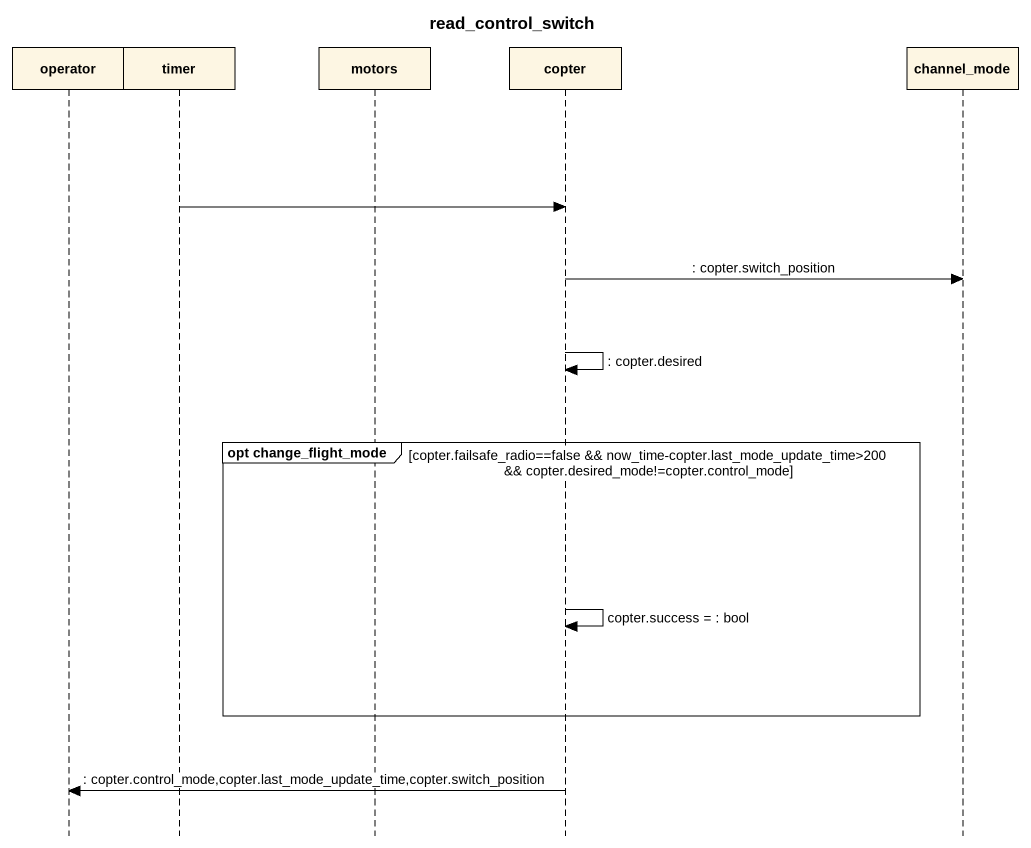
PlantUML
@startuml
title read_control_switch
hide footbox
participant operator
participant timer
participant motors
participant copter
participant channel_mode

timer -> copter
copter -> channel_mode : : copter.switch_position
copter -> copter : : copter.desired
group opt change_flight_mode [copter.failsafe_radio==false && now_time-copter.last_mode_update_time>200 && copter.desired_mode!=copter.control_mode]
  copter -> copter : copter.success = : bool
end
copter -> operator : : copter.control_mode,copter.last_mode_update_time,copter.switch_position
@enduml
